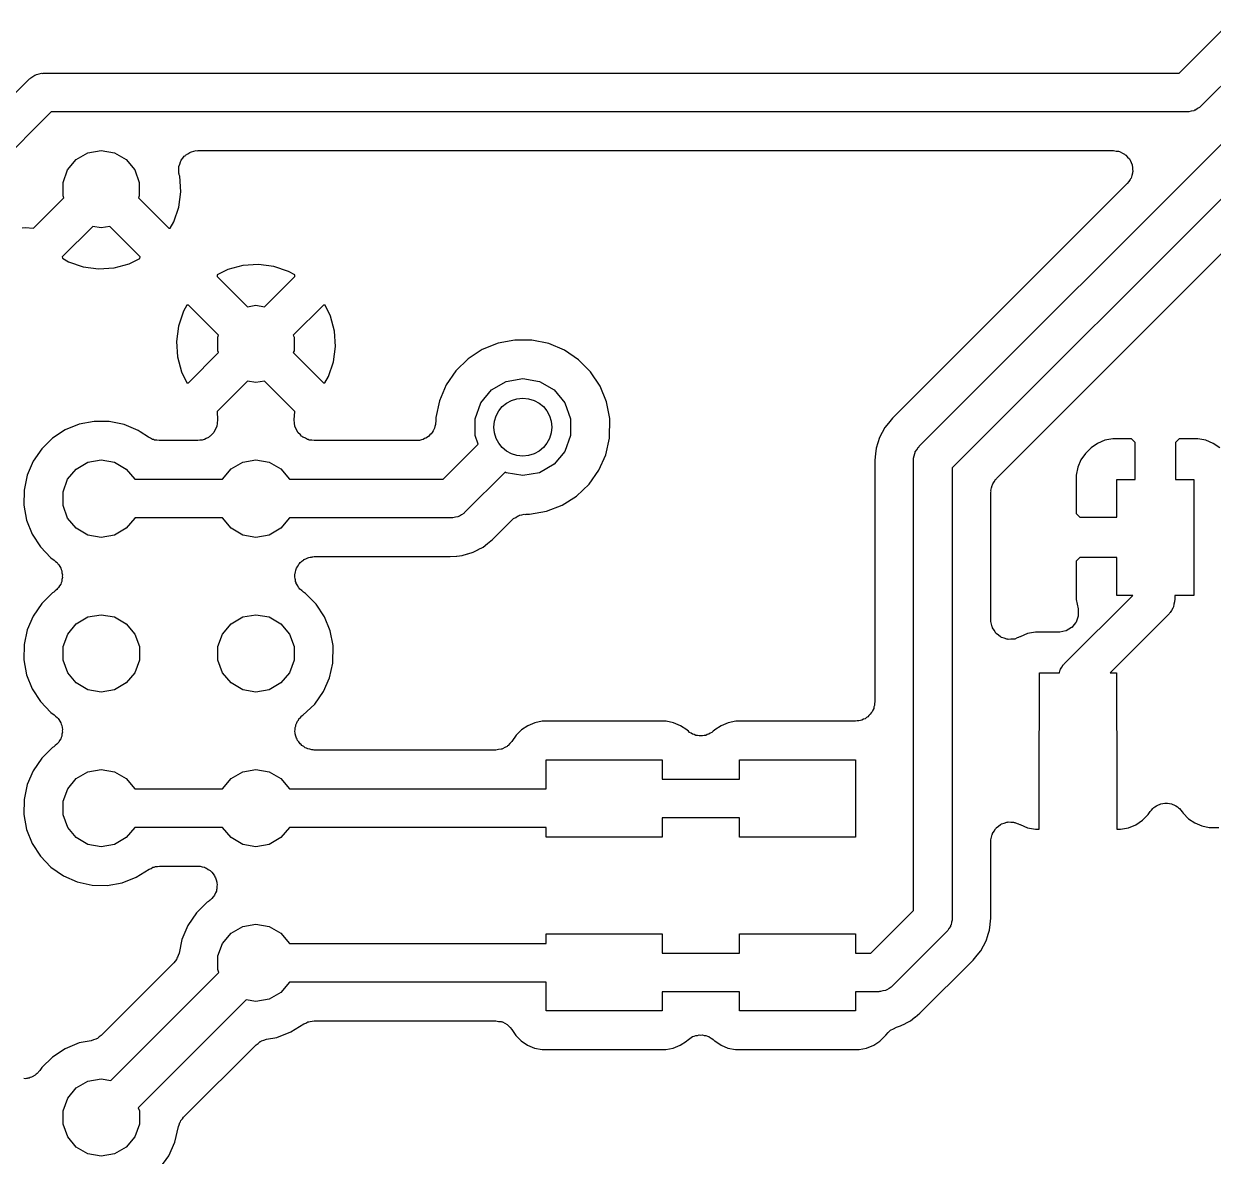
# Model space of a CAD drawing. Extents: x 69.6 to 139.6, y -158 to -61.
# Drawn here: x 92.1 to 98.25, y -103.1 to -97.24 of the extents above; entities that cross this region are included whole.
import ezdxf

# ---------------------------------------------------------------- set-up
doc = ezdxf.new("R2010")
doc.units = 0
doc.header["$MEASUREMENT"] = 0
doc.layers.add('BLACK', color=7, linetype='CONTINUOUS')

msp = doc.modelspace()

# ---------------------------------------------------------------- linework, layer by layer
at = {"layer": 'Black'}
for p, q in [((98.0736, -97.5), (98.3293, -97.2443)), ((98.4414, -97.415), (98.1857, -97.6707)), ((91.7499, -97.9087), (92.1293, -97.5293)), ((92.1293, -97.5293), (92.1329, -97.5268)), ((92.1329, -97.5268), (92.1357, -97.5234)), ((92.1357, -97.5234), (92.147, -97.5169)), ((92.147, -97.5169), (92.1577, -97.5094)), ((92.1577, -97.5094), (92.162, -97.5082)), ((92.162, -97.5082), (92.1658, -97.506)), ((92.1658, -97.506), (92.1787, -97.5038)), ((92.1787, -97.5038), (92.1913, -97.5004)), ((92.1913, -97.5004), (92.1957, -97.5008)), ((92.1957, -97.5008), (92.2, -97.5)), ((92.2, -97.5), (98.0736, -97.5)), ((96.7293, -99.4293), (98.5593, -97.5993)), ((92.2414, -97.7), (91.8915, -98.0499)), ((98.115, -97.7), (92.2414, -97.7)), ((98.1193, -97.6992), (98.115, -97.7)), ((98.1237, -97.6996), (98.1193, -97.6992)), ((98.1363, -97.6962), (98.1237, -97.6996)), ((98.1492, -97.694), (98.1363, -97.6962)), ((98.153, -97.6918), (98.1492, -97.694)), ((98.1573, -97.6906), (98.153, -97.6918)), ((98.168, -97.6831), (98.1573, -97.6906)), ((98.1793, -97.6766), (98.168, -97.6831)), ((98.1821, -97.6732), (98.1793, -97.6766)), ((98.1857, -97.6707), (98.1821, -97.6732)), ((98.6714, -97.77), (96.9, -99.5414)), ((92.4315, -97.9119), (92.5, -97.8998)), ((92.5, -97.8998), (92.5685, -97.9119)), ((92.9793, -97.9038), (92.9919, -97.9004)), ((92.9919, -97.9004), (92.9963, -97.9008)), ((92.9963, -97.9008), (93.0006, -97.9)), ((93.0006, -97.9), (97.7343, -97.9)), ((97.7343, -97.9), (97.7472, -97.9023)), ((97.7472, -97.9023), (97.7602, -97.9034)), ((92.3267, -97.9999), (92.3713, -97.9467)), ((92.3713, -97.9467), (92.4315, -97.9119)), ((92.5685, -97.9119), (92.6287, -97.9467)), ((92.6287, -97.9467), (92.6733, -97.9999)), ((92.9066, -97.9703), (92.91, -97.9577)), ((92.91, -97.9577), (92.9125, -97.9541)), ((92.9125, -97.9541), (92.914, -97.95)), ((92.914, -97.95), (92.9224, -97.94)), ((92.9224, -97.94), (92.9299, -97.9292)), ((92.9299, -97.9292), (92.9335, -97.9267)), ((92.9335, -97.9267), (92.9363, -97.9234)), ((92.9363, -97.9234), (92.9476, -97.9168)), ((92.9476, -97.9168), (92.9584, -97.9093)), ((92.9584, -97.9093), (92.9626, -97.9082)), ((92.9626, -97.9082), (92.9664, -97.906)), ((92.9664, -97.906), (92.9793, -97.9038)), ((97.7602, -97.9034), (97.7642, -97.9053)), ((97.7642, -97.9053), (97.7685, -97.906)), ((97.7685, -97.906), (97.7798, -97.9126)), ((97.7798, -97.9126), (97.7917, -97.9181)), ((97.7917, -97.9181), (97.7948, -97.9212)), ((97.7948, -97.9212), (97.7986, -97.9234)), ((97.7986, -97.9234), (97.807, -97.9334)), ((97.807, -97.9334), (97.8162, -97.9426)), ((97.8162, -97.9426), (97.8181, -97.9466)), ((97.8181, -97.9466), (97.8209, -97.95)), ((97.8209, -97.95), (97.8254, -97.9623)), ((97.8254, -97.9623), (97.8309, -97.9741)), ((92.3029, -98.0652), (92.3267, -97.9999)), ((92.6733, -97.9999), (92.6971, -98.0652)), ((92.9009, -97.9912), (92.9021, -97.987)), ((92.9021, -98.0043), (92.9009, -97.9912)), ((92.9021, -97.9826), (92.9066, -97.9703)), ((92.9021, -97.987), (92.9021, -97.9826)), ((92.9021, -98.0174), (92.9021, -98.0043)), ((92.9036, -98.0215), (92.9021, -98.0174)), ((92.904, -98.0258), (92.9036, -98.0215)), ((92.9059, -98.0331), (92.904, -98.0258)), ((97.1293, -99.595), (98.725, -97.9993)), ((97.8328, -98.0174), (97.8283, -98.0296)), ((97.8309, -97.9741), (97.8313, -97.9785)), ((97.8313, -97.9785), (97.8328, -97.9826)), ((97.8328, -97.9826), (97.8328, -97.9957)), ((97.8328, -97.9957), (97.8339, -98.0087)), ((97.8339, -98.0087), (97.8328, -98.013)), ((97.8328, -98.013), (97.8328, -98.0174)), ((92.3029, -98.1348), (92.3029, -98.0652)), ((92.6971, -98.0652), (92.6971, -98.1348)), ((92.9112, -98.1132), (92.9059, -98.0331)), ((97.805, -98.0707), (96.5913, -99.2844)), ((97.8125, -98.06), (97.805, -98.0707)), ((97.8209, -98.05), (97.8125, -98.06)), ((97.8224, -98.0459), (97.8209, -98.05)), ((97.8249, -98.0423), (97.8224, -98.0459)), ((97.8283, -98.0296), (97.8249, -98.0423)), ((92.1506, -98.3009), (92.3066, -98.1449)), ((92.3066, -98.1449), (92.3029, -98.1348)), ((92.6971, -98.1348), (92.6934, -98.1449)), ((92.6934, -98.1449), (92.8494, -98.3009)), ((92.9008, -98.1928), (92.9112, -98.1132)), ((92.8751, -98.2689), (92.9008, -98.1928)), ((92.857, -98.3004), (92.8751, -98.2689)), ((92.0914, -98.2999), (92.1073, -98.2981)), ((92.1073, -98.2981), (92.1506, -98.3009)), ((92.4561, -98.2924), (92.2991, -98.4494)), ((92.5, -98.3002), (92.4561, -98.2924)), ((92.5439, -98.2924), (92.5, -98.3002)), ((92.7009, -98.4494), (92.5439, -98.2924)), ((92.8494, -98.3009), (92.857, -98.3004)), ((92.2991, -98.4494), (92.2996, -98.457)), ((92.7004, -98.4577), (92.7009, -98.4494)), ((92.7009, -98.4494), (92.7009, -98.4494)), ((92.2996, -98.457), (92.3311, -98.4751)), ((92.3311, -98.4751), (92.4072, -98.5008)), ((92.4072, -98.5008), (92.4868, -98.5112)), ((92.4868, -98.5112), (92.5669, -98.5059)), ((92.5669, -98.5059), (92.6445, -98.4852)), ((92.6445, -98.4852), (92.7004, -98.4577)), ((93.1555, -98.5148), (93.0996, -98.5423)), ((93.2331, -98.4941), (93.1555, -98.5148)), ((93.3132, -98.4888), (93.2331, -98.4941)), ((93.3928, -98.4992), (93.3132, -98.4888)), ((93.4689, -98.5249), (93.3928, -98.4992)), ((93.0996, -98.5423), (93.0991, -98.5506)), ((93.0991, -98.5506), (93.2561, -98.7076)), ((93.3439, -98.7076), (93.5009, -98.5506)), ((93.5004, -98.543), (93.4689, -98.5249)), ((93.5009, -98.5506), (93.5004, -98.543)), ((92.943, -98.6996), (92.9249, -98.7311)), ((92.9506, -98.6991), (92.943, -98.6996)), ((93.1066, -98.8551), (92.9506, -98.6991)), ((93.2561, -98.7076), (93.3, -98.6998)), ((93.3, -98.6998), (93.3439, -98.7076)), ((93.6494, -98.6991), (93.4934, -98.8551)), ((93.6577, -98.6996), (93.6494, -98.6991)), ((93.6852, -98.7555), (93.6577, -98.6996)), ((92.9249, -98.7311), (92.8992, -98.8072)), ((93.7059, -98.8331), (93.6852, -98.7555)), ((92.8992, -98.8072), (92.8888, -98.8868)), ((92.8888, -98.8868), (92.8941, -98.9669)), ((93.1029, -98.8652), (93.1066, -98.8551)), ((93.1029, -98.9348), (93.1029, -98.8652)), ((93.4934, -98.8551), (93.4971, -98.8652)), ((93.4971, -98.8652), (93.4971, -98.9348)), ((93.7112, -98.9132), (93.7059, -98.8331)), ((94.639, -98.8797), (94.5523, -98.8962)), ((94.7273, -98.8803), (94.639, -98.8797)), ((94.8137, -98.898), (94.7273, -98.8803)), ((92.9506, -99.1009), (93.1066, -98.9449)), ((93.1066, -98.9449), (93.1029, -98.9348)), ((93.4971, -98.9348), (93.4934, -98.9449)), ((93.4934, -98.9449), (93.6494, -99.1009)), ((93.7008, -98.9928), (93.7112, -98.9132)), ((94.4705, -98.9293), (94.3967, -98.9776)), ((94.5523, -98.8962), (94.4705, -98.9293)), ((94.8951, -98.9322), (94.8137, -98.898)), ((94.9682, -98.9816), (94.8951, -98.9322)), ((92.8941, -98.9669), (92.9148, -99.0445)), ((93.6751, -99.0689), (93.7008, -98.9928)), ((94.3967, -98.9776), (94.3336, -99.0393)), ((95.0304, -99.0442), (94.9682, -98.9816)), ((92.9148, -99.0445), (92.9423, -99.1004)), ((93.657, -99.1004), (93.6751, -99.0689)), ((94.3336, -99.0393), (94.2838, -99.1122)), ((95.0793, -99.1177), (95.0304, -99.0442)), ((92.9423, -99.1004), (92.9506, -99.1009)), ((93.2561, -99.0924), (93.0991, -99.2494)), ((93.3, -99.1002), (93.2561, -99.0924)), ((93.3439, -99.0924), (93.3, -99.1002)), ((93.5009, -99.2494), (93.3439, -99.0924)), ((93.6494, -99.1009), (93.657, -99.1004)), ((94.2838, -99.1122), (94.249, -99.1933)), ((94.5187, -99.1378), (94.5942, -99.0942)), ((94.5942, -99.0942), (94.68, -99.079)), ((94.68, -99.079), (94.7658, -99.0942)), ((94.7658, -99.0942), (94.8413, -99.1378)), ((95.1129, -99.1993), (95.0793, -99.1177)), ((94.249, -99.1933), (94.2306, -99.2796)), ((94.4627, -99.2045), (94.5187, -99.1378)), ((94.8413, -99.1378), (94.8973, -99.2045)), ((93.0991, -99.2494), (93.1018, -99.2919)), ((93.4982, -99.2919), (93.5009, -99.2494)), ((94.4329, -99.2864), (94.4627, -99.2045)), ((94.8973, -99.2045), (94.9271, -99.2864)), ((95.1299, -99.2852), (95.1129, -99.1993)), ((92.3867, -99.315), (92.3141, -99.3443)), ((92.4636, -99.3003), (92.3867, -99.315)), ((92.542, -99.3009), (92.4636, -99.3003)), ((92.6187, -99.3166), (92.542, -99.3009)), ((92.6909, -99.347), (92.6187, -99.3166)), ((93.0998, -99.3095), (93.098, -99.3264)), ((93.1018, -99.2927), (93.0998, -99.3095)), ((93.1018, -99.2919), (93.1018, -99.2923)), ((93.1018, -99.2923), (93.1018, -99.2927)), ((93.5001, -99.3088), (93.4982, -99.2919)), ((93.5019, -99.3259), (93.5001, -99.3088)), ((94.2288, -99.3173), (94.2256, -99.3261)), ((94.2303, -99.3013), (94.2288, -99.3092)), ((94.2288, -99.3092), (94.2288, -99.3173)), ((94.2306, -99.2796), (94.2303, -99.3013)), ((94.4329, -99.3736), (94.4329, -99.2864)), ((94.9271, -99.2864), (94.9271, -99.3736)), ((95.1285, -99.3874), (95.1299, -99.2852)), ((96.5703, -99.31), (96.5518, -99.332)), ((96.5705, -99.3096), (96.5703, -99.31)), ((96.5709, -99.3092), (96.5705, -99.3096)), ((96.5913, -99.2844), (96.5709, -99.3092)), ((92.3141, -99.3443), (92.2485, -99.3872)), ((92.7009, -99.3537), (92.6909, -99.347)), ((92.7441, -99.3829), (92.7009, -99.3537)), ((93.0609, -99.3782), (93.0574, -99.3815)), ((93.0636, -99.3766), (93.0609, -99.3782)), ((93.0679, -99.3715), (93.0636, -99.3766)), ((93.0698, -99.3697), (93.0679, -99.3715)), ((93.0821, -99.3582), (93.0698, -99.3697)), ((93.0823, -99.3578), (93.0821, -99.3582)), ((93.0825, -99.3575), (93.0823, -99.3578)), ((93.0901, -99.3423), (93.0825, -99.3575)), ((93.0977, -99.3272), (93.0901, -99.3423)), ((93.0978, -99.3268), (93.0977, -99.3272)), ((93.098, -99.3264), (93.0978, -99.3268)), ((93.502, -99.3261), (93.5019, -99.3259)), ((93.502, -99.3265), (93.502, -99.3261)), ((93.5096, -99.3418), (93.502, -99.3265)), ((93.5171, -99.3571), (93.5096, -99.3418)), ((93.5173, -99.3573), (93.5171, -99.3571)), ((93.5175, -99.3576), (93.5173, -99.3573)), ((93.5299, -99.3694), (93.5175, -99.3576)), ((93.5313, -99.3708), (93.5299, -99.3694)), ((93.5361, -99.3765), (93.5313, -99.3708)), ((93.5389, -99.3781), (93.5361, -99.3765)), ((93.5421, -99.3812), (93.5389, -99.3781)), ((94.1946, -99.3765), (94.1864, -99.3812)), ((94.1998, -99.3703), (94.1946, -99.3765)), ((94.206, -99.3652), (94.1998, -99.3703)), ((94.2109, -99.3571), (94.206, -99.3652)), ((94.2169, -99.3499), (94.2109, -99.3571)), ((94.2197, -99.3423), (94.2169, -99.3499)), ((94.2238, -99.3354), (94.2197, -99.3423)), ((94.2256, -99.3261), (94.2238, -99.3354)), ((94.4494, -99.4191), (94.4329, -99.3736)), ((94.9271, -99.3736), (94.8973, -99.4555)), ((96.5378, -99.3582), (96.5239, -99.3834)), ((96.5379, -99.3577), (96.5378, -99.3582)), ((96.5383, -99.3573), (96.5379, -99.3577)), ((96.5518, -99.332), (96.5383, -99.3573)), ((92.2485, -99.3872), (92.1926, -99.442)), ((92.7553, -99.3879), (92.7441, -99.3829)), ((92.7659, -99.394), (92.7553, -99.3879)), ((92.7711, -99.3949), (92.7659, -99.394)), ((92.7759, -99.397), (92.7711, -99.3949)), ((92.788, -99.3979), (92.7759, -99.397)), ((92.8001, -99.4), (92.788, -99.3979)), ((92.9993, -99.4), (92.8001, -99.4)), ((93.0107, -99.398), (92.9993, -99.4)), ((93.0222, -99.3974), (93.0107, -99.398)), ((93.0277, -99.395), (93.0222, -99.3974)), ((93.0336, -99.394), (93.0277, -99.395)), ((93.0435, -99.3882), (93.0336, -99.394)), ((93.0541, -99.3837), (93.0435, -99.3882)), ((93.0568, -99.3819), (93.0541, -99.3837)), ((93.057, -99.3817), (93.0568, -99.3819)), ((93.0574, -99.3815), (93.057, -99.3817)), ((93.5444, -99.3828), (93.5421, -99.3812)), ((93.5556, -99.3878), (93.5444, -99.3828)), ((93.5662, -99.3939), (93.5556, -99.3878)), ((93.5714, -99.3948), (93.5662, -99.3939)), ((93.5762, -99.3969), (93.5714, -99.3948)), ((93.5883, -99.3978), (93.5762, -99.3969)), ((93.6004, -99.3999), (93.5883, -99.3978)), ((94.1303, -99.3999), (93.6004, -99.3999)), ((94.1383, -99.3985), (94.1303, -99.3999)), ((94.1463, -99.3986), (94.1383, -99.3985)), ((94.1553, -99.3955), (94.1463, -99.3986)), ((94.1645, -99.3939), (94.1553, -99.3955)), ((94.1715, -99.3898), (94.1645, -99.3939)), ((94.1791, -99.3872), (94.1715, -99.3898)), ((94.1864, -99.3812), (94.1791, -99.3872)), ((94.2687, -99.5999), (94.4494, -99.4191)), ((95.1091, -99.4727), (95.1285, -99.3874)), ((96.5065, -99.4392), (96.5036, -99.4678)), ((96.5152, -99.4118), (96.5065, -99.4392)), ((96.5153, -99.4113), (96.5152, -99.4118)), ((96.5156, -99.4108), (96.5153, -99.4113)), ((96.5239, -99.3834), (96.5156, -99.4108)), ((96.7169, -99.447), (96.7234, -99.4357)), ((96.7234, -99.4357), (96.7268, -99.4329)), ((96.7268, -99.4329), (96.7293, -99.4293)), ((97.6177, -99.4368), (97.5884, -99.4658)), ((97.652, -99.414), (97.6177, -99.4368)), ((97.69, -99.3983), (97.652, -99.414)), ((97.7304, -99.3903), (97.69, -99.3983)), ((97.8265, -99.3903), (97.7304, -99.3903)), ((97.8454, -99.4092), (97.8265, -99.3903)), ((97.8454, -99.6003), (97.8454, -99.4092)), ((98.0743, -99.3903), (98.0554, -99.4092)), ((98.0554, -99.4092), (98.0554, -99.6003)), ((98.1704, -99.3903), (98.0743, -99.3903)), ((98.2108, -99.3983), (98.1704, -99.3903)), ((98.2489, -99.414), (98.2108, -99.3983)), ((98.2832, -99.4367), (98.2489, -99.414)), ((92.1926, -99.442), (92.1483, -99.5067)), ((92.4315, -99.5119), (92.5, -99.4998)), ((92.5, -99.4998), (92.5685, -99.5119)), ((93.2318, -99.5118), (93.3003, -99.4997)), ((93.3003, -99.4997), (93.3688, -99.5118)), ((94.8973, -99.4555), (94.8413, -99.5222)), ((95.0732, -99.5534), (95.1091, -99.4727)), ((96.5035, -99.4688), (96.5, -99.5003)), ((96.5, -99.5003), (96.5, -100.751)), ((96.5036, -99.4678), (96.5035, -99.4683)), ((96.5035, -99.4683), (96.5035, -99.4688)), ((96.7, -99.5), (96.7008, -99.4957)), ((96.7, -101.829), (96.7, -99.5)), ((96.7004, -99.4913), (96.7038, -99.4787)), ((96.7008, -99.4957), (96.7004, -99.4913)), ((96.7038, -99.4787), (96.706, -99.4658)), ((96.706, -99.4658), (96.7082, -99.462)), ((96.7082, -99.462), (96.7094, -99.4577)), ((96.7094, -99.4577), (96.7169, -99.447)), ((97.5654, -99.4999), (97.5494, -99.5379)), ((97.5884, -99.4658), (97.5654, -99.4999)), ((92.1483, -99.5067), (92.1175, -99.5786)), ((92.3267, -99.5999), (92.3713, -99.5467)), ((92.3713, -99.5467), (92.4315, -99.5119)), ((92.5685, -99.5119), (92.6287, -99.5467)), ((92.6287, -99.5467), (92.6733, -99.5999)), ((93.127, -99.5998), (93.1716, -99.5466)), ((93.1716, -99.5466), (93.2318, -99.5118)), ((93.3688, -99.5118), (93.429, -99.5466)), ((93.429, -99.5466), (93.4736, -99.5998)), ((94.5887, -99.5627), (94.3808, -99.7706)), ((94.5942, -99.5658), (94.5887, -99.5627)), ((94.8413, -99.5222), (94.7658, -99.5658)), ((95.0223, -99.6255), (95.0732, -99.5534)), ((96.9, -99.5414), (96.9, -101.87)), ((97.5494, -99.5379), (97.5412, -99.5782)), ((92.1175, -99.5786), (92.1012, -99.6553)), ((92.3029, -99.6652), (92.3267, -99.5999)), ((92.6733, -99.5999), (92.6734, -99.6)), ((92.6734, -99.6), (93.1269, -99.6)), ((93.1269, -99.6), (93.127, -99.5998)), ((93.4736, -99.5998), (93.4737, -99.5999)), ((93.4737, -99.5999), (94.2687, -99.5999)), ((94.68, -99.581), (94.5942, -99.5658)), ((94.7658, -99.5658), (94.68, -99.581)), ((97.1082, -99.6277), (97.1094, -99.6234)), ((97.1094, -99.6234), (97.1169, -99.6127)), ((97.1169, -99.6127), (97.1234, -99.6014)), ((97.1234, -99.6014), (97.1268, -99.5986)), ((97.1268, -99.5986), (97.1293, -99.595)), ((97.5412, -99.5782), (97.5408, -99.6288)), ((97.751, -99.795), (97.751, -99.6003)), ((97.751, -99.6003), (97.8454, -99.6003)), ((98.0554, -99.6003), (98.1498, -99.6003)), ((98.1498, -99.6003), (98.1498, -100.2)), ((92.1012, -99.6553), (92.1001, -99.7336)), ((92.3029, -99.7348), (92.3029, -99.6652)), ((94.8839, -99.7336), (94.9584, -99.6863)), ((94.9584, -99.6863), (95.0223, -99.6255)), ((97.1, -99.6657), (97.1008, -99.6614)), ((97.1, -100.328), (97.1, -99.6657)), ((97.1004, -99.657), (97.1038, -99.6443)), ((97.1008, -99.6614), (97.1004, -99.657)), ((97.1038, -99.6443), (97.106, -99.6315)), ((97.106, -99.6315), (97.1082, -99.6277)), ((97.5408, -99.6288), (97.541, -99.776)), ((92.1001, -99.7336), (92.1142, -99.8106)), ((92.3267, -99.8001), (92.3029, -99.7348)), ((94.8016, -99.7655), (94.8839, -99.7336)), ((92.3713, -99.8533), (92.3267, -99.8001)), ((92.6733, -99.8001), (92.6287, -99.8533)), ((92.6734, -99.8), (92.6733, -99.8001)), ((93.127, -99.8), (92.6734, -99.8)), ((93.1716, -99.8532), (93.127, -99.8)), ((93.4736, -99.8), (93.429, -99.8532)), ((93.4737, -99.7999), (93.4736, -99.8)), ((94.3101, -99.7999), (93.4737, -99.7999)), ((94.3144, -99.7991), (94.3101, -99.7999)), ((94.3188, -99.7995), (94.3144, -99.7991)), ((94.3314, -99.7961), (94.3188, -99.7995)), ((94.3443, -99.7939), (94.3314, -99.7961)), ((94.3481, -99.7917), (94.3443, -99.7939)), ((94.3524, -99.7905), (94.3481, -99.7917)), ((94.3631, -99.783), (94.3524, -99.7905)), ((94.3744, -99.7765), (94.3631, -99.783)), ((94.3772, -99.7731), (94.3744, -99.7765)), ((94.3808, -99.7706), (94.3772, -99.7731)), ((94.6245, -99.8098), (94.629, -99.8066)), ((94.629, -99.8066), (94.6326, -99.8025)), ((94.6326, -99.8025), (94.6431, -99.7967)), ((94.6431, -99.7967), (94.653, -99.7898)), ((94.653, -99.7898), (94.6582, -99.7884)), ((94.6582, -99.7884), (94.663, -99.7858)), ((94.663, -99.7858), (94.6749, -99.784)), ((94.6749, -99.784), (94.6865, -99.7808)), ((94.6865, -99.7808), (94.6919, -99.7813)), ((94.6919, -99.7813), (94.6973, -99.7805)), ((94.6973, -99.7805), (94.7147, -99.7808)), ((94.7147, -99.7808), (94.8016, -99.7655)), ((97.541, -99.776), (97.56, -99.795)), ((97.56, -99.795), (97.751, -99.795)), ((92.1142, -99.8106), (92.1431, -99.8834)), ((92.4315, -99.8881), (92.3713, -99.8533)), ((92.6287, -99.8533), (92.5685, -99.8881)), ((93.2318, -99.888), (93.1716, -99.8532)), ((93.429, -99.8532), (93.3688, -99.888)), ((94.5225, -99.9118), (94.6245, -99.8098)), ((92.1431, -99.8834), (92.1855, -99.9493)), ((92.5, -99.9002), (92.4315, -99.8881)), ((92.5685, -99.8881), (92.5, -99.9002)), ((93.3003, -99.9001), (93.2318, -99.888)), ((93.3688, -99.888), (93.3003, -99.9001)), ((94.4746, -99.9504), (94.4969, -99.9322)), ((94.4969, -99.9322), (94.4974, -99.9319)), ((94.4974, -99.9319), (94.4977, -99.9315)), ((94.4977, -99.9315), (94.5225, -99.9118)), ((94.5225, -99.9118), (94.5225, -99.9118)), ((92.1855, -99.9493), (92.2399, -100.006)), ((94.3668, -99.9942), (94.3943, -99.9859)), ((94.3943, -99.9859), (94.3948, -99.9858)), ((94.3948, -99.9858), (94.3953, -99.9856)), ((94.3953, -99.9856), (94.4228, -99.9776)), ((94.4228, -99.9776), (94.4482, -99.9641)), ((94.4482, -99.9641), (94.4487, -99.9639)), ((94.4487, -99.9639), (94.4491, -99.9636)), ((94.4491, -99.9636), (94.4746, -99.9504)), ((92.2399, -100.006), (92.257, -100.018)), ((92.257, -100.018), (92.2645, -100.025)), ((92.2645, -100.025), (92.2728, -100.031)), ((92.2728, -100.031), (92.2767, -100.037)), ((92.2767, -100.037), (92.2817, -100.042)), ((92.2817, -100.042), (92.2861, -100.051)), ((92.2861, -100.051), (92.2919, -100.06)), ((93.5097, -100.06), (93.5143, -100.053)), ((93.5143, -100.053), (93.5154, -100.05)), ((93.5154, -100.05), (93.5181, -100.047)), ((93.5181, -100.047), (93.5219, -100.039)), ((93.5219, -100.039), (93.526, -100.036)), ((93.526, -100.036), (93.5292, -100.031)), ((93.5292, -100.031), (93.5346, -100.027)), ((93.5346, -100.027), (93.5378, -100.023)), ((93.5378, -100.023), (93.5428, -100.02)), ((93.5428, -100.02), (93.5475, -100.016)), ((93.5475, -100.016), (93.5485, -100.015)), ((93.5485, -100.015), (93.5534, -100.013)), ((93.5534, -100.013), (93.5573, -100.011)), ((93.5573, -100.011), (93.5622, -100.009)), ((93.5622, -100.009), (93.5678, -100.006)), ((93.5678, -100.006), (93.5744, -100.005)), ((93.5744, -100.005), (93.5806, -100.002)), ((93.5806, -100.002), (93.5875, -100.002)), ((93.5875, -100.002), (93.5906, -100.001)), ((93.5906, -100.001), (93.5942, -100.001)), ((93.5942, -100.001), (93.602, -99.9999)), ((93.602, -99.9999), (94.3052, -99.9999)), ((94.3052, -99.9999), (94.3371, -99.9968)), ((94.3371, -99.9968), (94.3377, -99.9968)), ((94.3377, -99.9968), (94.3382, -99.9967)), ((94.3382, -99.9967), (94.3668, -99.9942)), ((97.541, -100.024), (97.5408, -100.171)), ((97.56, -100.005), (97.541, -100.024)), ((97.751, -100.005), (97.56, -100.005)), ((97.751, -100.2), (97.751, -100.005)), ((92.2919, -100.06), (92.2935, -100.067)), ((92.2935, -100.067), (92.2964, -100.073)), ((92.2964, -100.073), (92.2974, -100.084)), ((92.2996, -100.108), (92.2969, -100.118)), ((92.2974, -100.084), (92.2998, -100.094)), ((92.2998, -100.094), (92.299, -100.101)), ((92.299, -100.101), (92.2996, -100.108)), ((93.5012, -100.105), (93.5019, -100.099)), ((93.5036, -100.115), (93.5012, -100.105)), ((93.5013, -100.094), (93.5036, -100.085)), ((93.5019, -100.099), (93.5013, -100.094)), ((93.5036, -100.083), (93.5045, -100.08)), ((93.5036, -100.085), (93.5036, -100.083)), ((93.5036, -100.117), (93.5036, -100.115)), ((93.504, -100.118), (93.5036, -100.117)), ((93.5045, -100.08), (93.5058, -100.07)), ((93.5058, -100.07), (93.5084, -100.065)), ((93.5084, -100.065), (93.5097, -100.06)), ((92.2623, -100.176), (92.2547, -100.183)), ((92.2709, -100.17), (92.2623, -100.176)), ((92.2749, -100.164), (92.2709, -100.17)), ((92.28, -100.16), (92.2749, -100.164)), ((92.2847, -100.15), (92.28, -100.16)), ((92.2907, -100.142), (92.2847, -100.15)), ((92.2925, -100.135), (92.2907, -100.142)), ((92.2957, -100.129), (92.2925, -100.135)), ((92.2969, -100.118), (92.2957, -100.129)), ((93.505, -100.128), (93.504, -100.118)), ((93.5074, -100.133), (93.505, -100.128)), ((93.5086, -100.139), (93.5074, -100.133)), ((93.5149, -100.148), (93.5086, -100.139)), ((93.5154, -100.15), (93.5149, -100.148)), ((93.5159, -100.15), (93.5154, -100.15)), ((93.5202, -100.159), (93.5159, -100.15)), ((93.5242, -100.163), (93.5202, -100.159)), ((93.5272, -100.168), (93.5242, -100.163)), ((93.5366, -100.175), (93.5272, -100.168)), ((93.5378, -100.177), (93.5366, -100.175)), ((93.5385, -100.177), (93.5378, -100.177)), ((93.5452, -100.183), (93.5385, -100.177)), ((97.5408, -100.171), (97.5412, -100.222)), ((92.2487, -100.187), (92.1928, -100.242)), ((92.2547, -100.183), (92.2487, -100.187)), ((93.5561, -100.191), (93.5452, -100.183)), ((93.6113, -100.246), (93.5561, -100.191)), ((97.4797, -100.554), (97.8339, -100.2)), ((97.5412, -100.222), (97.5511, -100.27)), ((97.8339, -100.2), (97.751, -100.2)), ((98.05, -100.233), (98.0467, -100.246)), ((98.0504, -100.225), (98.0497, -100.229)), ((98.0497, -100.229), (98.05, -100.233)), ((98.1498, -100.2), (98.0504, -100.2)), ((98.0504, -100.2), (98.0504, -100.225)), ((92.1928, -100.242), (92.1485, -100.307)), ((92.4317, -100.312), (92.5002, -100.3)), ((92.5002, -100.3), (92.5687, -100.312)), ((93.2318, -100.312), (93.3003, -100.3)), ((93.3003, -100.3), (93.3688, -100.312)), ((93.6546, -100.312), (93.6113, -100.246)), ((97.5511, -100.27), (97.5511, -100.272)), ((97.5511, -100.272), (97.5516, -100.273)), ((97.5516, -100.273), (97.5516, -100.289)), ((97.5516, -100.289), (97.5521, -100.305)), ((98.0211, -100.295), (97.7161, -100.6)), ((98.0237, -100.292), (98.0211, -100.295)), ((98.027, -100.289), (98.0237, -100.292)), ((98.0336, -100.278), (98.027, -100.289)), ((98.041, -100.267), (98.0336, -100.278)), ((98.0422, -100.263), (98.041, -100.267)), ((98.0444, -100.259), (98.0422, -100.263)), ((98.0467, -100.246), (98.0444, -100.259)), ((92.1485, -100.307), (92.1177, -100.379)), ((92.3269, -100.4), (92.3715, -100.347)), ((92.3715, -100.347), (92.4317, -100.312)), ((92.5687, -100.312), (92.6289, -100.347)), ((92.6289, -100.347), (92.6735, -100.4)), ((93.127, -100.4), (93.1716, -100.347)), ((93.1716, -100.347), (93.2318, -100.312)), ((93.3688, -100.312), (93.429, -100.347)), ((93.429, -100.347), (93.4736, -100.4)), ((93.6845, -100.384), (93.6546, -100.312)), ((97.1005, -100.332), (97.1, -100.328)), ((97.1002, -100.335), (97.1005, -100.332)), ((97.1036, -100.349), (97.1002, -100.335)), ((97.106, -100.363), (97.1036, -100.349)), ((97.1076, -100.365), (97.106, -100.363)), ((97.5295, -100.353), (97.5195, -100.365)), ((97.5397, -100.34), (97.5295, -100.353)), ((97.5402, -100.339), (97.5397, -100.34)), ((97.5411, -100.338), (97.5402, -100.339)), ((97.5461, -100.323), (97.5411, -100.338)), ((97.5516, -100.308), (97.5461, -100.323)), ((97.5521, -100.305), (97.5516, -100.306)), ((97.5516, -100.306), (97.5516, -100.308)), ((92.1177, -100.379), (92.1014, -100.455)), ((92.3031, -100.465), (92.3269, -100.4)), ((92.6735, -100.4), (92.6973, -100.465)), ((93.1032, -100.465), (93.127, -100.4)), ((93.4736, -100.4), (93.4974, -100.465)), ((93.6996, -100.46), (93.6845, -100.384)), ((97.1084, -100.368), (97.1076, -100.365)), ((97.1163, -100.38), (97.1084, -100.368)), ((97.1234, -100.393), (97.1163, -100.38)), ((97.1258, -100.395), (97.1234, -100.393)), ((97.1276, -100.397), (97.1258, -100.395)), ((97.1391, -100.406), (97.1276, -100.397)), ((97.15, -100.415), (97.1391, -100.406)), ((97.153, -100.416), (97.15, -100.415)), ((97.1555, -100.418), (97.153, -100.416)), ((97.1692, -100.422), (97.1555, -100.418)), ((97.1826, -100.427), (97.1692, -100.422)), ((97.2366, -100.42), (97.2235, -100.426)), ((97.2423, -100.418), (97.2366, -100.42)), ((97.2429, -100.418), (97.2423, -100.418)), ((97.2447, -100.417), (97.2429, -100.418)), ((97.25, -100.415), (97.2447, -100.417)), ((97.2506, -100.415), (97.25, -100.415)), ((97.29, -100.398), (97.2506, -100.415)), ((97.3304, -100.39), (97.29, -100.398)), ((97.4531, -100.39), (97.3304, -100.39)), ((97.4545, -100.39), (97.4531, -100.39)), ((97.4559, -100.39), (97.4545, -100.39)), ((97.4716, -100.387), (97.4559, -100.39)), ((97.4873, -100.384), (97.4716, -100.387)), ((97.4886, -100.384), (97.4873, -100.384)), ((97.49, -100.383), (97.4886, -100.384)), ((97.5036, -100.375), (97.49, -100.383)), ((97.5174, -100.367), (97.5036, -100.375)), ((97.5183, -100.366), (97.5174, -100.367)), ((97.5195, -100.365), (97.5183, -100.366)), ((92.1014, -100.455), (92.1003, -100.534)), ((92.3031, -100.535), (92.3031, -100.465)), ((92.6973, -100.465), (92.6973, -100.535)), ((93.1032, -100.535), (93.1032, -100.465)), ((93.4974, -100.465), (93.4974, -100.535)), ((93.6983, -100.551), (93.6996, -100.46)), ((97.1858, -100.427), (97.1826, -100.427)), ((97.1888, -100.428), (97.1858, -100.427)), ((97.2031, -100.427), (97.1888, -100.428)), ((97.2174, -100.427), (97.2031, -100.427)), ((97.2203, -100.426), (97.2174, -100.427)), ((97.2235, -100.426), (97.2203, -100.426)), ((92.1003, -100.534), (92.1144, -100.611)), ((92.3269, -100.6), (92.3031, -100.535)), ((92.6973, -100.535), (92.6735, -100.6)), ((93.127, -100.6), (93.1032, -100.535)), ((93.4974, -100.535), (93.4736, -100.6)), ((92.3715, -100.653), (92.3269, -100.6)), ((92.6735, -100.6), (92.6289, -100.653)), ((93.1716, -100.653), (93.127, -100.6)), ((93.4736, -100.6), (93.429, -100.653)), ((93.6811, -100.627), (93.6983, -100.551)), ((97.351, -100.897), (97.351, -100.6)), ((97.351, -100.6), (97.4547, -100.6)), ((97.4547, -100.6), (97.4565, -100.59)), ((97.4565, -100.59), (97.4586, -100.587)), ((97.4586, -100.587), (97.4598, -100.582)), ((97.4598, -100.582), (97.4673, -100.572)), ((97.4673, -100.572), (97.4738, -100.56)), ((97.4738, -100.56), (97.4772, -100.557)), ((97.4772, -100.557), (97.4797, -100.554)), ((97.7161, -100.6), (97.7498, -100.6)), ((97.7498, -100.6), (97.7498, -100.897)), ((92.1144, -100.611), (92.1433, -100.683)), ((92.4317, -100.688), (92.3715, -100.653)), ((92.6289, -100.653), (92.5687, -100.688)), ((93.2318, -100.688), (93.1716, -100.653)), ((93.429, -100.653), (93.3688, -100.688)), ((93.6493, -100.698), (93.6811, -100.627)), ((92.1433, -100.683), (92.1857, -100.749)), ((92.5002, -100.7), (92.4317, -100.688)), ((92.5687, -100.688), (92.5002, -100.7)), ((93.3003, -100.7), (93.2318, -100.688)), ((93.3688, -100.688), (93.3003, -100.7)), ((93.6041, -100.762), (93.6493, -100.698)), ((92.1857, -100.749), (92.2401, -100.806)), ((93.5431, -100.82), (93.6041, -100.762)), ((96.4894, -100.793), (96.4863, -100.802)), ((96.494, -100.785), (96.4894, -100.793)), ((96.4954, -100.777), (96.494, -100.785)), ((96.4984, -100.769), (96.4954, -100.777)), ((96.5, -100.751), (96.4984, -100.76)), ((96.4984, -100.76), (96.4984, -100.769)), ((92.2401, -100.806), (92.2572, -100.818)), ((92.2572, -100.818), (92.2646, -100.825)), ((92.2646, -100.825), (92.273, -100.831)), ((92.273, -100.831), (92.2769, -100.837)), ((92.2769, -100.837), (92.2818, -100.842)), ((92.2818, -100.842), (92.2863, -100.851)), ((92.2863, -100.851), (92.292, -100.86)), ((93.5116, -100.86), (93.5153, -100.85)), ((93.5153, -100.85), (93.5196, -100.845)), ((93.5196, -100.845), (93.5227, -100.839)), ((93.5227, -100.839), (93.5306, -100.832)), ((93.5306, -100.832), (93.5376, -100.823)), ((93.5376, -100.823), (93.5431, -100.82)), ((94.7807, -100.851), (94.7422, -100.859)), ((95.372, -100.851), (94.7807, -100.851)), ((95.4207, -100.851), (95.372, -100.851)), ((95.4592, -100.859), (95.4207, -100.851)), ((95.7807, -100.851), (95.7422, -100.859)), ((96.372, -100.851), (95.7807, -100.851)), ((96.3993, -100.851), (96.372, -100.851)), ((96.4083, -100.849), (96.3993, -100.851)), ((96.4174, -100.849), (96.4083, -100.849)), ((96.4253, -100.847), (96.4174, -100.849)), ((96.4335, -100.845), (96.4253, -100.847)), ((96.4415, -100.841), (96.4335, -100.845)), ((96.45, -100.838), (96.4415, -100.841)), ((96.4564, -100.832), (96.45, -100.838)), ((96.4637, -100.828), (96.4564, -100.832)), ((96.4696, -100.821), (96.4637, -100.828)), ((96.4766, -100.815), (96.4696, -100.821)), ((96.4808, -100.808), (96.4766, -100.815)), ((96.4863, -100.802), (96.4808, -100.808)), ((92.292, -100.86), (92.2936, -100.867)), ((92.2936, -100.867), (92.2966, -100.873)), ((92.2966, -100.873), (92.2976, -100.884)), ((92.2998, -100.908), (92.2971, -100.918)), ((92.2976, -100.884), (92.3, -100.894)), ((92.3, -100.894), (92.2991, -100.901)), ((92.2991, -100.901), (92.2998, -100.908)), ((93.502, -100.904), (93.5034, -100.894)), ((93.5034, -100.911), (93.502, -100.904)), ((93.5034, -100.883), (93.5057, -100.876)), ((93.5034, -100.894), (93.5034, -100.883)), ((93.5034, -100.917), (93.5034, -100.911)), ((93.5057, -100.876), (93.5066, -100.87)), ((93.5066, -100.87), (93.5116, -100.86)), ((94.6733, -100.895), (94.6454, -100.923)), ((94.7059, -100.874), (94.6733, -100.895)), ((94.7422, -100.859), (94.7059, -100.874)), ((95.4953, -100.874), (95.4592, -100.859)), ((95.5278, -100.896), (95.4953, -100.874)), ((95.5291, -100.897), (95.5278, -100.896)), ((95.5363, -100.903), (95.5291, -100.897)), ((95.5424, -100.909), (95.5363, -100.903)), ((95.5504, -100.912), (95.5424, -100.909)), ((95.5575, -100.918), (95.5504, -100.912)), ((95.6492, -100.913), (95.642, -100.918)), ((95.6572, -100.909), (95.6492, -100.913)), ((95.6634, -100.903), (95.6572, -100.909)), ((95.6705, -100.898), (95.6634, -100.903)), ((95.6733, -100.895), (95.6705, -100.898)), ((95.7059, -100.874), (95.6733, -100.895)), ((95.7422, -100.859), (95.7059, -100.874)), ((97.3504, -100.9), (97.351, -100.897)), ((97.3504, -101.41), (97.3504, -100.9)), ((97.7498, -100.897), (97.7504, -100.9)), ((97.7504, -100.9), (97.7504, -101.41)), ((92.2625, -100.976), (92.2549, -100.983)), ((92.2711, -100.97), (92.2625, -100.976)), ((92.2751, -100.964), (92.2711, -100.97)), ((92.2802, -100.96), (92.2751, -100.964)), ((92.2849, -100.95), (92.2802, -100.96)), ((92.2909, -100.942), (92.2849, -100.95)), ((92.2927, -100.935), (92.2909, -100.942)), ((92.2959, -100.929), (92.2927, -100.935)), ((92.2971, -100.918), (92.2959, -100.929)), ((93.5071, -100.928), (93.5034, -100.917)), ((93.5094, -100.938), (93.5071, -100.928)), ((93.513, -100.944), (93.5094, -100.938)), ((93.5153, -100.95), (93.513, -100.944)), ((93.5222, -100.958), (93.5153, -100.95)), ((93.528, -100.968), (93.5222, -100.958)), ((93.5333, -100.972), (93.528, -100.968)), ((93.5376, -100.977), (93.5333, -100.972)), ((93.547, -100.982), (93.5376, -100.977)), ((94.6014, -100.978), (94.599, -100.981)), ((94.6045, -100.977), (94.6014, -100.978)), ((94.6134, -100.966), (94.6045, -100.977)), ((94.6231, -100.956), (94.6134, -100.966)), ((94.6454, -100.923), (94.6231, -100.956)), ((95.5659, -100.92), (95.5575, -100.918)), ((95.5739, -100.924), (95.5659, -100.92)), ((95.5826, -100.924), (95.5739, -100.924)), ((95.591, -100.927), (95.5826, -100.924)), ((95.5997, -100.926), (95.591, -100.927)), ((95.6084, -100.927), (95.5997, -100.926)), ((95.6169, -100.924), (95.6084, -100.927)), ((95.6256, -100.924), (95.6169, -100.924)), ((95.6336, -100.92), (95.6256, -100.924)), ((95.642, -100.918), (95.6336, -100.92)), ((92.2487, -100.987), (92.1928, -101.042)), ((92.2549, -100.983), (92.2487, -100.987)), ((93.5555, -100.989), (93.547, -100.982)), ((93.5619, -100.991), (93.5555, -100.989)), ((93.5677, -100.994), (93.5619, -100.991)), ((93.5783, -100.996), (93.5677, -100.994)), ((93.5887, -100.999), (93.5783, -100.996)), ((93.5953, -100.999), (93.5887, -100.999)), ((93.6019, -101), (93.5953, -100.999)), ((94.5402, -101), (93.6019, -101)), ((94.5539, -100.998), (94.5402, -101)), ((94.5678, -100.996), (94.5539, -100.998)), ((94.5709, -100.995), (94.5678, -100.996)), ((94.5744, -100.994), (94.5709, -100.995)), ((94.5865, -100.987), (94.5744, -100.994)), ((94.599, -100.981), (94.5865, -100.987)), ((92.1928, -101.042), (92.1485, -101.107)), ((92.4317, -101.112), (92.5002, -101.1)), ((92.5002, -101.1), (92.5687, -101.112)), ((93.2318, -101.112), (93.3003, -101.1)), ((93.3003, -101.1), (93.3688, -101.112)), ((94.8003, -101.2), (94.8003, -101.051)), ((94.8003, -101.051), (95.3997, -101.051)), ((95.3997, -101.051), (95.3997, -101.15)), ((95.8003, -101.15), (95.8003, -101.051)), ((95.8003, -101.051), (96.3997, -101.051)), ((96.3997, -101.051), (96.3997, -101.45)), ((92.1485, -101.107), (92.1177, -101.179)), ((92.3269, -101.2), (92.3715, -101.147)), ((92.3715, -101.147), (92.4317, -101.112)), ((92.5687, -101.112), (92.6289, -101.147)), ((92.6289, -101.147), (92.6735, -101.2)), ((93.127, -101.2), (93.1716, -101.147)), ((93.1716, -101.147), (93.2318, -101.112)), ((93.3688, -101.112), (93.429, -101.147)), ((93.429, -101.147), (93.4736, -101.2)), ((95.3997, -101.15), (95.8003, -101.15)), ((92.1177, -101.179), (92.1014, -101.255)), ((92.3031, -101.265), (92.3269, -101.2)), ((92.6735, -101.2), (92.6736, -101.2)), ((92.6736, -101.2), (93.1269, -101.2)), ((93.1269, -101.2), (93.127, -101.2)), ((93.4736, -101.2), (93.4737, -101.2)), ((93.4737, -101.2), (94.8003, -101.2)), ((92.1014, -101.255), (92.1003, -101.334)), ((92.3031, -101.335), (92.3031, -101.265)), ((97.9569, -101.289), (97.966, -101.283)), ((97.966, -101.283), (97.9724, -101.281)), ((97.9724, -101.281), (97.9784, -101.278)), ((97.9784, -101.278), (97.9892, -101.277)), ((97.9892, -101.277), (97.9997, -101.275)), ((97.9997, -101.275), (98.0063, -101.275)), ((98.0063, -101.275), (98.013, -101.275)), ((98.013, -101.275), (98.0235, -101.277)), ((98.0235, -101.277), (98.0342, -101.278)), ((98.0342, -101.278), (98.0402, -101.281)), ((98.0402, -101.281), (98.0467, -101.283)), ((98.0467, -101.283), (98.0556, -101.289)), ((92.1003, -101.334), (92.1144, -101.411)), ((92.3269, -101.4), (92.3031, -101.335)), ((97.8832, -101.363), (97.9124, -101.334)), ((97.9124, -101.334), (97.9231, -101.318)), ((97.9231, -101.318), (97.9306, -101.311)), ((97.9306, -101.311), (97.937, -101.302)), ((97.937, -101.302), (97.9426, -101.298)), ((97.9426, -101.298), (97.9472, -101.293)), ((97.9472, -101.293), (97.9569, -101.289)), ((98.0556, -101.289), (98.0653, -101.294)), ((98.0653, -101.294), (98.0699, -101.299)), ((98.0699, -101.299), (98.0755, -101.302)), ((98.0755, -101.302), (98.0818, -101.311)), ((98.0818, -101.311), (98.0893, -101.319)), ((98.0893, -101.319), (98.0944, -101.327)), ((98.0944, -101.327), (98.1221, -101.355)), ((92.3715, -101.453), (92.3269, -101.4)), ((92.6735, -101.4), (92.6289, -101.453)), ((92.6736, -101.4), (92.6735, -101.4)), ((93.1269, -101.4), (92.6736, -101.4)), ((93.127, -101.4), (93.1269, -101.4)), ((93.1716, -101.453), (93.127, -101.4)), ((93.4736, -101.4), (93.429, -101.453)), ((93.4737, -101.4), (93.4736, -101.4)), ((94.8003, -101.4), (93.4737, -101.4)), ((94.8003, -101.45), (94.8003, -101.4)), ((95.8003, -101.35), (95.3997, -101.35)), ((95.3997, -101.35), (95.3997, -101.45)), ((95.8003, -101.45), (95.8003, -101.35)), ((97.1163, -101.42), (97.1234, -101.407)), ((97.1234, -101.407), (97.1258, -101.405)), ((97.1258, -101.405), (97.1276, -101.403)), ((97.1276, -101.403), (97.1391, -101.394)), ((97.1391, -101.394), (97.15, -101.385)), ((97.15, -101.385), (97.153, -101.384)), ((97.153, -101.384), (97.1555, -101.382)), ((97.1555, -101.382), (97.1692, -101.378)), ((97.1692, -101.378), (97.1826, -101.373)), ((97.1826, -101.373), (97.1858, -101.373)), ((97.1858, -101.373), (97.1889, -101.372)), ((97.1889, -101.372), (97.2031, -101.373)), ((97.2031, -101.373), (97.2174, -101.373)), ((97.2174, -101.373), (97.2204, -101.374)), ((97.2204, -101.374), (97.2235, -101.374)), ((97.2235, -101.374), (97.2366, -101.38)), ((97.2366, -101.38), (97.2423, -101.382)), ((97.2423, -101.382), (97.2429, -101.382)), ((97.2429, -101.382), (97.2446, -101.383)), ((97.2446, -101.383), (97.25, -101.385)), ((97.25, -101.385), (97.2506, -101.385)), ((97.2506, -101.385), (97.29, -101.402)), ((97.29, -101.402), (97.3304, -101.41)), ((97.7704, -101.41), (97.8108, -101.402)), ((97.8108, -101.402), (97.8489, -101.386)), ((97.8489, -101.386), (97.8832, -101.363)), ((98.1221, -101.355), (98.1546, -101.377)), ((98.1546, -101.377), (98.1908, -101.392)), ((98.1908, -101.392), (98.2292, -101.4)), ((98.2292, -101.4), (98.2779, -101.4)), ((92.1144, -101.411), (92.1433, -101.484)), ((92.4317, -101.488), (92.3715, -101.453)), ((92.6289, -101.453), (92.5687, -101.488)), ((93.2318, -101.488), (93.1716, -101.453)), ((93.429, -101.453), (93.3688, -101.488)), ((95.3997, -101.45), (94.8003, -101.45)), ((96.3997, -101.45), (95.8003, -101.45)), ((97.1, -101.472), (97.1006, -101.468)), ((97.1002, -101.465), (97.1036, -101.451)), ((97.1006, -101.468), (97.1002, -101.465)), ((97.1036, -101.451), (97.106, -101.437)), ((97.106, -101.437), (97.1076, -101.435)), ((97.1076, -101.435), (97.1084, -101.432)), ((97.1084, -101.432), (97.1163, -101.42)), ((97.3304, -101.41), (97.3504, -101.41)), ((97.7504, -101.41), (97.7704, -101.41)), ((92.1433, -101.484), (92.1857, -101.549)), ((92.5002, -101.5), (92.4317, -101.488)), ((92.5687, -101.488), (92.5002, -101.5)), ((93.3003, -101.5), (93.2318, -101.488)), ((93.3688, -101.488), (93.3003, -101.5)), ((97.1, -101.87), (97.1, -101.472)), ((92.1857, -101.549), (92.2401, -101.606)), ((92.2401, -101.606), (92.3044, -101.65)), ((92.3044, -101.65), (92.3762, -101.682)), ((92.6811, -101.658), (92.7484, -101.616)), ((92.7484, -101.616), (92.7584, -101.612)), ((92.7584, -101.612), (92.7677, -101.606)), ((92.7677, -101.606), (92.7743, -101.605)), ((92.7743, -101.605), (92.7805, -101.602)), ((92.7805, -101.602), (92.7913, -101.602)), ((92.7913, -101.602), (92.8019, -101.6)), ((92.8019, -101.6), (92.9997, -101.6)), ((92.9997, -101.6), (93.0055, -101.601)), ((93.0055, -101.601), (93.0115, -101.601)), ((93.0115, -101.601), (93.0225, -101.604)), ((93.0225, -101.604), (93.0339, -101.606)), ((93.0339, -101.606), (93.039, -101.609)), ((93.039, -101.609), (93.0447, -101.611)), ((93.0447, -101.611), (93.054, -101.618)), ((93.054, -101.618), (93.0639, -101.623)), ((93.0639, -101.623), (93.0678, -101.628)), ((93.0678, -101.628), (93.0726, -101.632)), ((93.0726, -101.632), (93.0789, -101.641)), ((93.0789, -101.641), (93.0863, -101.65)), ((93.0863, -101.65), (93.0883, -101.656)), ((92.3762, -101.682), (92.4527, -101.699)), ((92.4527, -101.699), (92.531, -101.7)), ((92.531, -101.7), (92.6081, -101.687)), ((92.6081, -101.687), (92.6811, -101.658)), ((93.0883, -101.656), (93.0916, -101.661)), ((93.0916, -101.661), (93.0942, -101.672)), ((93.0942, -101.672), (93.0981, -101.683)), ((93.0981, -101.683), (93.0981, -101.689)), ((93.0981, -101.689), (93.0995, -101.695)), ((93.0995, -101.695), (93.0981, -101.706)), ((93.0981, -101.706), (93.0981, -101.717)), ((93.0639, -101.777), (93.0588, -101.78)), ((93.0713, -101.768), (93.0639, -101.777)), ((93.0797, -101.76), (93.0713, -101.768)), ((93.0824, -101.755), (93.0797, -101.76)), ((93.0863, -101.75), (93.0824, -101.755)), ((93.0902, -101.739), (93.0863, -101.75)), ((93.0954, -101.729), (93.0902, -101.739)), ((93.0961, -101.723), (93.0954, -101.729)), ((93.0981, -101.717), (93.0961, -101.723)), ((93.0488, -101.787), (92.9929, -101.842)), ((93.0544, -101.784), (93.0488, -101.787)), ((93.0588, -101.78), (93.0544, -101.784)), ((96.479, -102.05), (96.7, -101.829)), ((92.9929, -101.842), (92.9486, -101.907)), ((93.2318, -101.912), (93.3003, -101.9)), ((93.3003, -101.9), (93.3688, -101.912)), ((96.8962, -101.891), (96.894, -101.904)), ((96.8996, -101.879), (96.8962, -101.891)), ((96.9, -101.87), (96.8992, -101.874)), ((96.8992, -101.874), (96.8996, -101.879)), ((97.0965, -101.901), (97.1, -101.87)), ((97.1, -101.87), (97.1, -101.87)), ((92.9486, -101.907), (92.9178, -101.979)), ((93.127, -102), (93.1716, -101.947)), ((93.1716, -101.947), (93.2318, -101.912)), ((93.3688, -101.912), (93.429, -101.947)), ((93.429, -101.947), (93.4736, -102)), ((94.8003, -102), (94.8003, -101.95)), ((94.8003, -101.95), (95.3997, -101.95)), ((95.3997, -101.95), (95.3997, -102.05)), ((95.8003, -102.05), (95.8003, -101.95)), ((95.8003, -101.95), (96.3997, -101.95)), ((96.3997, -101.95), (96.3997, -102.05)), ((96.8707, -101.941), (96.5911, -102.22)), ((96.8732, -101.937), (96.8707, -101.941)), ((96.8766, -101.934), (96.8732, -101.937)), ((96.8831, -101.923), (96.8766, -101.934)), ((96.8906, -101.912), (96.8831, -101.923)), ((96.8918, -101.908), (96.8906, -101.912)), ((96.894, -101.904), (96.8918, -101.908)), ((97.0761, -101.987), (97.0844, -101.959)), ((97.0844, -101.959), (97.0847, -101.959)), ((97.0847, -101.958), (97.0935, -101.931)), ((97.0847, -101.959), (97.0847, -101.958)), ((97.0935, -101.931), (97.0963, -101.902)), ((97.0963, -101.902), (97.0965, -101.902)), ((97.0965, -101.902), (97.0965, -101.901)), ((92.9178, -101.979), (92.9024, -102.051)), ((93.1032, -102.065), (93.127, -102)), ((93.4736, -102), (93.4737, -102)), ((93.4737, -102), (94.8003, -102)), ((97.0482, -102.038), (97.0617, -102.013)), ((97.0617, -102.013), (97.062, -102.012)), ((97.062, -102.012), (97.0622, -102.012)), ((97.0622, -102.012), (97.0761, -101.987)), ((92.8894, -102.083), (92.8818, -102.092)), ((92.8917, -102.077), (92.8894, -102.083)), ((92.8952, -102.072), (92.8917, -102.077)), ((92.8982, -102.062), (92.8952, -102.072)), ((92.9024, -102.051), (92.8982, -102.062)), ((93.1032, -102.135), (93.1032, -102.065)), ((95.3997, -102.05), (95.8003, -102.05)), ((96.3997, -102.05), (96.479, -102.05)), ((97.0087, -102.086), (97.029, -102.061)), ((97.029, -102.061), (97.0294, -102.06)), ((97.0294, -102.06), (97.0297, -102.06)), ((97.0297, -102.06), (97.0482, -102.038)), ((92.8753, -102.101), (92.5001, -102.476)), ((92.8818, -102.092), (92.8753, -102.101)), ((93.1088, -102.15), (93.1032, -102.135)), ((96.7328, -102.361), (97.0087, -102.086)), ((92.5501, -102.709), (93.1088, -102.15)), ((93.4736, -102.2), (93.429, -102.254)), ((93.4737, -102.2), (93.4736, -102.2)), ((94.8003, -102.2), (93.4737, -102.2)), ((94.8003, -102.349), (94.8003, -102.2)), ((93.429, -102.254), (93.3688, -102.288)), ((95.8003, -102.25), (95.3997, -102.25)), ((95.3997, -102.25), (95.3997, -102.349)), ((95.8003, -102.349), (95.8003, -102.25)), ((96.5204, -102.25), (96.3997, -102.25)), ((96.3997, -102.25), (96.3997, -102.349)), ((96.5248, -102.249), (96.5204, -102.25)), ((96.5291, -102.249), (96.5248, -102.249)), ((96.5418, -102.246), (96.5291, -102.249)), ((96.5546, -102.244), (96.5418, -102.246)), ((96.5584, -102.241), (96.5546, -102.244)), ((96.5627, -102.24), (96.5584, -102.241)), ((96.5734, -102.233), (96.5627, -102.24)), ((96.5847, -102.226), (96.5734, -102.233)), ((96.5875, -102.223), (96.5847, -102.226)), ((96.5911, -102.22), (96.5875, -102.223)), ((93.2504, -102.292), (92.6917, -102.85)), ((93.3003, -102.3), (93.2504, -102.292)), ((93.3688, -102.288), (93.3003, -102.3)), ((95.3997, -102.349), (94.8003, -102.349)), ((96.3997, -102.349), (95.8003, -102.349)), ((96.685, -102.4), (96.7072, -102.382)), ((96.7072, -102.382), (96.7077, -102.382)), ((96.7077, -102.382), (96.708, -102.381)), ((96.708, -102.381), (96.7328, -102.361)), ((93.4812, -102.458), (93.5485, -102.416)), ((93.5485, -102.416), (93.5585, -102.412)), ((93.5585, -102.412), (93.5678, -102.406)), ((93.5678, -102.406), (93.5744, -102.405)), ((93.5744, -102.405), (93.5806, -102.403)), ((93.5806, -102.403), (93.5914, -102.402)), ((93.5914, -102.402), (93.602, -102.4)), ((93.602, -102.4), (94.5406, -102.4)), ((94.5406, -102.4), (94.5546, -102.403)), ((94.5546, -102.403), (94.5688, -102.404)), ((94.5688, -102.404), (94.5716, -102.406)), ((94.5716, -102.406), (94.5748, -102.406)), ((94.5748, -102.406), (94.5871, -102.413)), ((94.5871, -102.413), (94.5999, -102.42)), ((94.5999, -102.42), (94.6021, -102.422)), ((94.6021, -102.422), (94.6048, -102.424)), ((94.6048, -102.424), (94.614, -102.435)), ((94.614, -102.435), (94.6239, -102.445)), ((94.6239, -102.445), (94.6445, -102.476)), ((96.5689, -102.461), (96.5808, -102.449)), ((96.5808, -102.449), (96.581, -102.449)), ((96.581, -102.449), (96.5811, -102.449)), ((96.5811, -102.449), (96.5965, -102.441)), ((96.5965, -102.441), (96.612, -102.433)), ((96.612, -102.433), (96.6332, -102.427)), ((96.6332, -102.427), (96.6585, -102.414)), ((96.6585, -102.414), (96.659, -102.414)), ((96.659, -102.414), (96.6595, -102.413)), ((96.6595, -102.413), (96.685, -102.4)), ((92.3869, -102.515), (92.3143, -102.545)), ((92.4482, -102.504), (92.3869, -102.515)), ((92.4597, -102.499), (92.4482, -102.504)), ((92.4717, -102.496), (92.4597, -102.499)), ((92.4759, -102.493), (92.4717, -102.496)), ((92.4806, -102.491), (92.4759, -102.493)), ((92.49, -102.483), (92.4806, -102.491)), ((92.5001, -102.476), (92.49, -102.483)), ((93.3114, -102.517), (93.3214, -102.508)), ((93.3214, -102.508), (93.3255, -102.507)), ((93.3255, -102.507), (93.3291, -102.504)), ((93.3291, -102.504), (93.3418, -102.501)), ((93.3418, -102.501), (93.354, -102.496)), ((93.354, -102.496), (93.4082, -102.487)), ((93.4082, -102.487), (93.4812, -102.458)), ((94.6445, -102.476), (94.6722, -102.504)), ((94.6722, -102.504), (94.7047, -102.526)), ((95.4941, -102.526), (95.5267, -102.505)), ((95.5267, -102.505), (95.5294, -102.502)), ((95.5294, -102.502), (95.5366, -102.497)), ((95.5366, -102.497), (95.5428, -102.491)), ((95.5428, -102.491), (95.5508, -102.487)), ((95.5508, -102.487), (95.558, -102.482)), ((95.558, -102.482), (95.5664, -102.48)), ((95.5664, -102.48), (95.5744, -102.476)), ((95.5744, -102.476), (95.5831, -102.476)), ((95.5831, -102.476), (95.5915, -102.473)), ((95.5915, -102.473), (95.6003, -102.474)), ((95.6003, -102.474), (95.609, -102.473)), ((95.609, -102.473), (95.6174, -102.476)), ((95.6174, -102.476), (95.6261, -102.476)), ((95.6261, -102.476), (95.6341, -102.48)), ((95.6341, -102.48), (95.6425, -102.482)), ((95.6425, -102.482), (95.6496, -102.488)), ((95.6496, -102.488), (95.6576, -102.491)), ((95.6576, -102.491), (95.6637, -102.497)), ((95.6637, -102.497), (95.6709, -102.503)), ((95.6709, -102.503), (95.6722, -102.504)), ((95.6722, -102.504), (95.7047, -102.526)), ((96.4941, -102.526), (96.5267, -102.505)), ((96.5267, -102.505), (96.5546, -102.477)), ((96.5546, -102.477), (96.557, -102.474)), ((96.557, -102.474), (96.5689, -102.461)), ((92.3143, -102.545), (92.2487, -102.588)), ((92.9259, -102.899), (93.3007, -102.524)), ((93.3007, -102.524), (93.3114, -102.517)), ((94.7047, -102.526), (94.7408, -102.541)), ((94.7408, -102.541), (94.7793, -102.549)), ((94.7793, -102.549), (94.828, -102.549)), ((94.828, -102.549), (95.4193, -102.549)), ((95.4193, -102.549), (95.4578, -102.541)), ((95.4578, -102.541), (95.4941, -102.526)), ((95.7047, -102.526), (95.7408, -102.541)), ((95.7408, -102.541), (95.7793, -102.549)), ((95.7793, -102.549), (95.828, -102.549)), ((95.828, -102.549), (96.4193, -102.549)), ((96.4193, -102.549), (96.4578, -102.541)), ((96.4578, -102.541), (96.4941, -102.526)), ((92.2487, -102.588), (92.1928, -102.642)), ((92.1066, -102.7), (92.0996, -102.699)), ((92.1137, -102.698), (92.1066, -102.7)), ((92.1175, -102.698), (92.1137, -102.698)), ((92.1205, -102.697), (92.1175, -102.698)), ((92.1272, -102.697), (92.1205, -102.697)), ((92.1335, -102.694), (92.1272, -102.697)), ((92.1403, -102.692), (92.1335, -102.694)), ((92.1467, -102.688), (92.1403, -102.692)), ((92.1501, -102.686), (92.1467, -102.688)), ((92.1524, -102.685), (92.1501, -102.686)), ((92.1586, -102.682), (92.1524, -102.685)), ((92.1635, -102.677), (92.1586, -102.682)), ((92.1693, -102.673), (92.1635, -102.677)), ((92.1738, -102.667), (92.1693, -102.673)), ((92.1767, -102.664), (92.1738, -102.667)), ((92.1782, -102.662), (92.1767, -102.664)), ((92.1829, -102.657), (92.1782, -102.662)), ((92.1928, -102.642), (92.1829, -102.657)), ((92.3269, -102.8), (92.3715, -102.747)), ((92.3715, -102.747), (92.4317, -102.712)), ((92.4317, -102.712), (92.5002, -102.7)), ((92.5002, -102.7), (92.5501, -102.709)), ((92.3031, -102.866), (92.3269, -102.8)), ((92.3031, -102.935), (92.3031, -102.866)), ((92.6917, -102.85), (92.6973, -102.866)), ((92.6973, -102.866), (92.6973, -102.935)), ((92.3269, -103), (92.3031, -102.935)), ((92.6973, -102.935), (92.6735, -103)), ((92.8991, -102.947), (92.9032, -102.938)), ((92.9032, -102.938), (92.906, -102.927)), ((92.906, -102.927), (92.9099, -102.922)), ((92.9099, -102.922), (92.9125, -102.915)), ((92.9125, -102.915), (92.9198, -102.908)), ((92.9198, -102.908), (92.9259, -102.899)), ((92.3715, -103.054), (92.3269, -103)), ((92.6735, -103), (92.6289, -103.054)), ((92.881, -103.027), (92.8991, -102.947)), ((92.4317, -103.088), (92.3715, -103.054)), ((92.6289, -103.054), (92.5687, -103.088)), ((92.8492, -103.099), (92.881, -103.027)), ((92.5002, -103.1), (92.4317, -103.088)), ((92.5687, -103.088), (92.5002, -103.1)), ((92.804, -103.163), (92.8492, -103.099))]:
    msp.add_line(p, q, dxfattribs=at)
msp.add_circle((94.68, -99.33), 0.15, dxfattribs=at)

doc.saveas('drawing.dxf')
